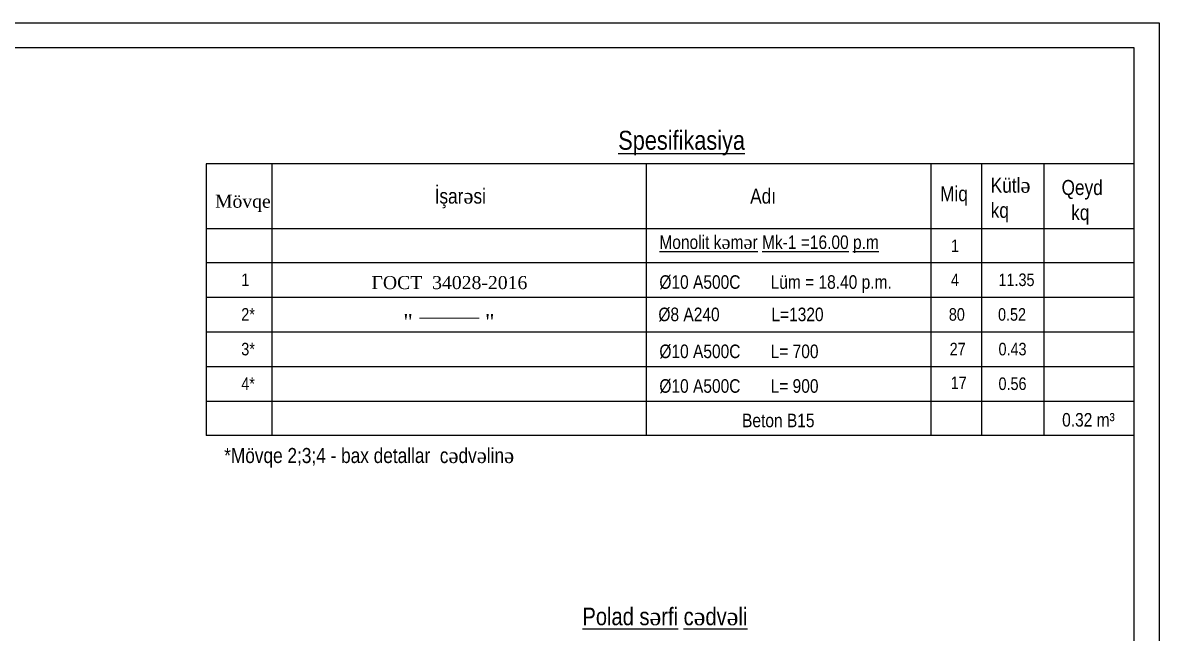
# Model space of a CAD drawing. Header units: millimetres. Extents: x 1321639 to 1366864, y -922319 to -736703.
# Drawn here: x 1345214 to 1366864, y -875224 to -863588 of the extents above; entities that cross this region are included whole.
import ezdxf

# ---------------------------------------------------------------- set-up
doc = ezdxf.new("R2010")
doc.units = ezdxf.units.MM
doc.layers.add('Ölçülər', color=80, linetype='Continuous', lineweight=9)
doc.layers.add('Х - диварлар.', color=31, linetype='Continuous', lineweight=25)
doc.styles.get("Standard").update_dxf_attribs({"font": 'a3ar(la).ttf'})
doc.styles.add('style6', font='ARIALN.TTF', dxfattribs={"height": 300})
doc.styles.add('Times New Roman', font='times.ttf')

# ---------------------------------------------------------------- blocks, each defined once
blk = doc.blocks.new('dfvdvbvrtb')
at = {"lineweight": 25}
for p, q in [((1482917, -118590), (1523117, -118590)), ((1523117, -118590), (1523117, -146990))]:
    blk.add_line(p, q, dxfattribs=at)
at = {"lineweight": 25, "ltscale": 15}
for p, q in [((1522617, -119090), (1484916, -119090)), ((1522617, -146490), (1522617, -119090))]:
    blk.add_line(p, q, dxfattribs=at)

msp = doc.modelspace()

# ---------------------------------------------------------------- linework, layer by layer
at = {"color": 7, "lineweight": 25, "ltscale": 0.5}
for p, q in [((1366386.229, -867515.99), (1348710.055, -867515.99)), ((1366386.229, -868162.932), (1348710.055, -868162.932)), ((1366386.229, -868162.932), (1348710.055, -868162.932)), ((1366386.229, -868823.346), (1348710.055, -868823.346)), ((1366386.229, -869483.759), (1348710.055, -869483.759)), ((1366386.229, -869483.759), (1348710.055, -869483.759)), ((1366386.229, -870144.173), (1348710.055, -870144.173)), ((1366386.229, -870804.587), (1348710.055, -870804.587)), ((1366386.229, -870804.587), (1348710.055, -870804.587)), ((1366386.229, -871456.619), (1348710.055, -871456.619))]:
    msp.add_line(p, q, dxfattribs=at)
at = {"color": 7, "lineweight": 15, "ltscale": 15}
msp.add_line((1352774.743, -869220.805), (1353907.064, -869220.805), dxfattribs=at)
at = {"layer": 'Ölçülər', "color": 7, "lineweight": 25}
msp.add_line((1348710.055, -866277.714), (1348710.055, -871456.619), dxfattribs=at)
at = {"layer": 'Х - диварлар.', "color": 7, "lineweight": 25}
for p, q in [((1366386.229, -866277.714), (1348710.055, -866277.714)), ((1349958.563, -866277.714), (1349958.563, -871456.619)), ((1357089.215, -866277.714), (1357089.215, -871456.619)), ((1362514.763, -866277.714), (1362514.763, -871456.619)), ((1363475.722, -866277.714), (1363475.722, -871456.619)), ((1364665.98, -866277.714), (1364665.98, -871456.619)), ((1349958.563, -870796.205), (1349958.563, -870804.587)), ((1357089.215, -870796.205), (1357089.215, -870804.587)), ((1362514.763, -870796.205), (1362514.763, -870804.587)), ((1363475.722, -870796.205), (1363475.722, -870804.587))]:
    msp.add_line(p, q, dxfattribs=at)

# ---------------------------------------------------------------- block references
at = {"xscale": 0.9554694104179444, "yscale": 0.9554694104179444, "zscale": 0.9554694104179444}
msp.add_blockref('dfvdvbvrtb', (-88427.806, -750278.649), dxfattribs=at)

# ---------------------------------------------------------------- texts
at = {"color": 0, "lineweight": 0, "style": 'Times New Roman'}
for p in [(1352464.137, -869434.016), (1354020.774, -869434.016)]:
    msp.add_text('"', height=292.371, dxfattribs=at).set_placement(p)
at = {"color": 7, "lineweight": -2, "ltscale": 30, "insert": (1356557.785, -865647.276), "char_height": 361.16368, "width": 16139.79276, "attachment_point": 1}
msp.add_mtext('{\\fArial Narrow|b0|i0|c238|p34;\\LSpesifikasiya}', dxfattribs=at)
at = {"lineweight": 9, "insert": (1351857.928, -868416.012), "char_height": 248.41946, "width": 6722.04677, "attachment_point": 1, "style": 'Times New Roman'}
msp.add_mtext('ГОСТ  {\\fTimes New Roman|b0|i0|c238|p18;34028-2016}  ', dxfattribs=at)
at = {"color": 7, "lineweight": 0, "insert": (1349051.82, -871692.372), "char_height": 286.637838, "width": 15661.49237, "attachment_point": 1, "style": 'style6'}
msp.add_mtext('\\pxt22.667;*{\\fArial Narrow|b0|i0|c238|p34;Mövqe }2;3;4{\\fArial Narrow|b0|i0|c238|p34; - bax detallar  c\\fTimes New Roman|b0|i0|c238|p18;ə\\fArial Narrow|b0|i0|c238|p34;dv\\fTimes New Roman|b0|i0|c238|p18;ə\\fArial Narrow|b0|i0|c238|p34;lin\\fTimes New Roman|b0|i0|c238|p18;ə} ', dxfattribs=at)
at = {"color": 7, "lineweight": -2, "ltscale": 30, "insert": (1355875.792, -874735.898), "char_height": 334.410811, "width": 16139.79276, "attachment_point": 1, "style": 'style6'}
msp.add_mtext('{\\fArial Narrow|b0|i0|c238|p34;\\LPolad s\\fTimes New Roman|b0|i0|c238|p18;ə\\fArial Narrow|b0|i0|c238|p34;rfi c\\fTimes New Roman|b0|i0|c238|p18;ə\\fArial Narrow|b0|i0|c238|p34;dv\\fTimes New Roman|b0|i0|c238|p18;ə\\fArial Narrow|b0|i0|c238|p34;li}', dxfattribs=at)
at = {"layer": 'Х - диварлар.', "color": 7, "attachment_point": 1}
for s, insert, char_height, width, style in [('{\\fArial Narrow|b0|i0|c238|p34;Kütl\\fTimes New Roman|b0|i0|c238|p18;ə} \\Pkq', (1363653.201, -866541.283), 286.63784, 1206.48876, 'style6'), ('{\\fArial Narrow|b0|i0|c238|p34;Qeyd\\P  kq}', (1365003.004, -866584.562), 286.63784, 2611.42055, 'style6'), ('{\\fTimes New Roman|b0|i0|c238|p18;Mövqe}', (1348877.648, -866866.501), 247.65509, 2611.42055, 'Times New Roman'), ('{\\fArial Narrow|b0|i0|c238|p34;İşar\\fTimes New Roman|b0|i0|c238|p18;ə\\fArial Narrow|b0|i0|c238|p34;si}', (1353060.711, -866748.237), 286.637838, 2611.42055, 'style6'), ('{\\fArial Narrow|b0|i0|c238|p34;Adı}', (1359070.78, -866748.597), 286.63784, 2611.42055, 'style6'), ('{\\fArial Narrow|b0|i0|c238|p34;M}iq', (1362689.506, -866703.38), 286.63784, 2611.42055, 'style6'), ('{\\LMonolit k\\fTimes New Roman|b0|i0|c0|p18;ə\\fArial Narrow|b0|i0|c238|p34;m\\fTimes New Roman|b0|i0|c0|p18;ə\\fArial Narrow|b0|i0|c238|p34;r Mk-1 =\\fArial Narrow|b0|i0|c204|p34;1\\fArial Narrow|b0|i0|c238|p34;6\\fArial Narrow|b0|i0|c204|p34;.\\fArial Narrow|b0|i0|c238|p34;0\\fArial Narrow|b0|i0|c204|p34;0\\fArial Narrow|b0|i0|c238|p34; p.m }', (1357341.323, -867641.243), 257.974054, 7839.58247, 'style6'), ('1', (1362896.302, -867720.232), 238.865, 5057.79785, 'style6'), ('1', (1349377.1, -868367.175), 238.865, 5057.79785, 'style6'), ('4', (1362896.302, -868367.175), 238.865, 5057.79785, 'style6'), ('{\\fArial Narrow|b0|i0|c238|p34;11.35}', (1363802.194, -868367.175), 238.86486, 5057.79785, 'style6'), ('{\\fArial Narrow|b0|i0|c238|p34;%%C1}0 {\\fArial Narrow|b0|i0|c238|p34;A500C       Lüm = }1{\\fArial Narrow|b0|i0|c238|p34;8}.{\\fArial Narrow|b0|i0|c238|p34;40} {\\fArial Narrow|b0|i0|c238|p34;p.m.}', (1357341.323, -868400.619), 257.974054, 7839.58247, 'style6'), ('2*', (1349377.1, -869027.589), 238.8649, 5057.79785, 'style6'), ('{\\fArial Narrow|b0|i0|c186|p34;%%C8} {\\fArial Narrow|b0|i0|c186|p34;A\\fArial Narrow|b0|i0|c238|p34;240\\fArial Narrow|b0|i0|c186|p34;         \\fArial Narrow|b0|i0|c238|p34;   L=132}0', (1357322.635, -869017.626), 257.974054, 5057.79785, 'style6'), ('{\\fArial Narrow|b0|i0|c238|p34;80}', (1362855.814, -869027.589), 238.86486, 5057.79785, 'style6'), ('0.5{\\fArial Narrow|b0|i0|c238|p34;2}', (1363792.652, -869027.589), 238.86486, 5057.79785, 'style6'), ('3*', (1349377.1, -869688.002), 238.8649, 5057.79785, 'style6'), ('2{\\fArial Narrow|b0|i0|c238|p34;7}', (1362871.419, -869688.002), 238.86486, 5057.79785, 'style6'), ('0.43', (1363802.194, -869688.002), 238.8649, 5057.79785, 'style6'), ('{\\fArial Narrow|b0|i0|c238|p34;%%C1}0 {\\fArial Narrow|b0|i0|c238|p34;A500C       L= }700', (1357341.323, -869721.447), 257.97405, 7839.58247, 'style6'), ('1{\\fArial Narrow|b0|i0|c238|p34;7}', (1362891.852, -870330.566), 238.86486, 5057.79785, 'style6'), ('4*', (1349377.1, -870348.416), 238.8649, 5057.79785, 'style6'), ('{\\fArial Narrow|b0|i0|c238|p34;%%C1}0 {\\fArial Narrow|b0|i0|c238|p34;A500C       L= }900', (1357341.323, -870381.86), 257.97405, 7839.58247, 'style6'), ('0.56', (1363802.194, -870348.416), 238.8649, 5057.79785, 'style6'), ('{\\fArial Narrow|b0|i0|c238|p34;Beton B15}', (1358916.421, -871038.858), 257.97405, 5057.79785, 'style6'), ('{\\fArial Narrow|b0|i0|c238|p34;0}.{\\fArial Narrow|b0|i0|c238|p34;32 m³}', (1365013.906, -871026.204), 257.97405, 5057.79785, 'style6')]:
    msp.add_mtext(s, dxfattribs=dict(at, insert=insert, char_height=char_height, width=width, style=style))

doc.saveas('drawing.dxf')
